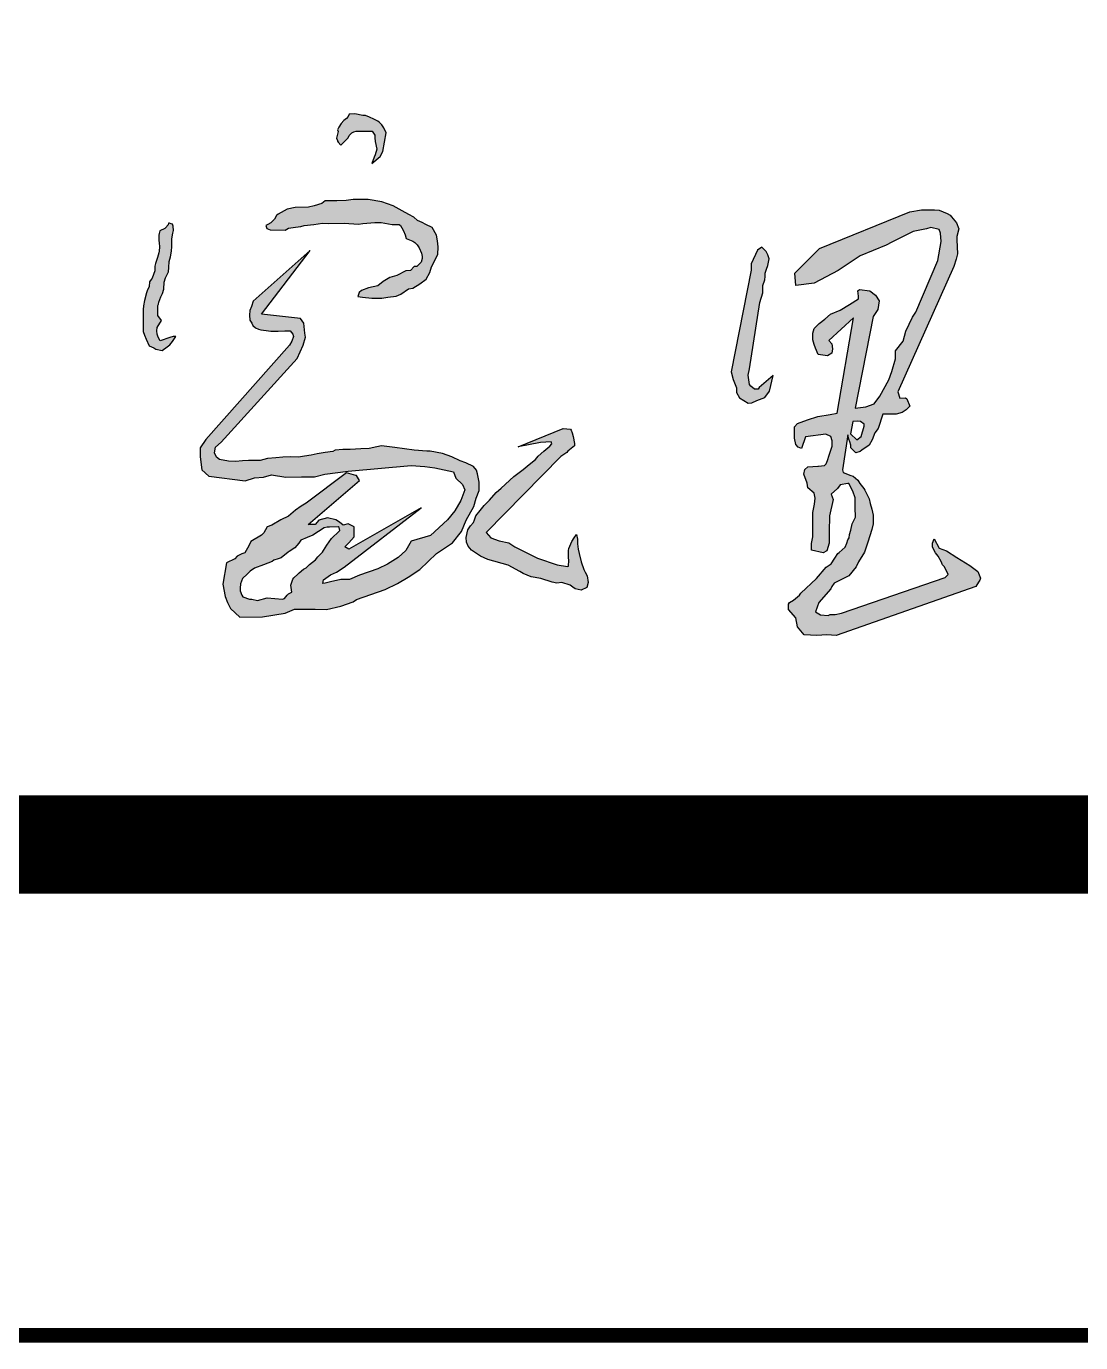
# Model space of a CAD drawing. Header units: millimetres. Extents: x -255 to 9196, y 129 to 426.
# Drawn here: x 5169.14 to 5179.88, y 129.26 to 142.68 of the extents above; entities that cross this region are included whole.
import ezdxf

# ---------------------------------------------------------------- set-up
doc = ezdxf.new("R2010")
doc.units = ezdxf.units.MM
doc.layers.add('不打印', color=7, linetype='Continuous', plot=False)
doc.layers.add('地质-图框', color=7, linetype='Continuous')

msp = doc.modelspace()

# ---------------------------------------------------------------- hatches: boundary and pattern name
h = msp.add_hatch(color=256)
h.paths.add_polyline_path([(5172.74, 141.695), (5172.72, 141.71), (5172.682, 141.73), (5172.638, 141.751), (5172.597, 141.768), (5172.568, 141.768), (5172.489, 141.783), (5172.43, 141.78), (5172.419, 141.757), (5172.404, 141.736), (5172.375, 141.716), (5172.349, 141.687), (5172.325, 141.649), (5172.312, 141.62), (5172.316, 141.605), (5172.302, 141.535), (5172.31, 141.514), (5172.31, 141.505), (5172.319, 141.494), (5172.343, 141.464), (5172.359, 141.48), (5172.418, 141.541), (5172.428, 141.562), (5172.456, 141.59), (5172.477, 141.6), (5172.5, 141.609), (5172.557, 141.606), (5172.61, 141.606), (5172.665, 141.606), (5172.69, 141.568), (5172.69, 141.539), (5172.696, 141.503), (5172.711, 141.425), (5172.696, 141.366), (5172.686, 141.343), (5172.662, 141.278), (5172.744, 141.348), (5172.771, 141.4), (5172.808, 141.59), (5172.784, 141.643), (5172.761, 141.672)])
h.paths.add_polyline_path([(5172.969, 140.797), (5172.879, 140.848), (5172.764, 140.887), (5172.623, 140.912), (5172.551, 140.912), (5172.469, 140.91), (5172.4, 140.902), (5172.305, 140.899), (5172.184, 140.897), (5172.151, 140.871), (5172.074, 140.848), (5172.015, 140.833), (5171.879, 140.83), (5171.797, 140.812), (5171.707, 140.761), (5171.688, 140.747), (5171.67, 140.711), (5171.63, 140.675), (5171.601, 140.655), (5171.581, 140.646), (5171.589, 140.615), (5171.625, 140.602), (5171.779, 140.599), (5171.81, 140.62), (5171.884, 140.628), (5171.938, 140.635), (5171.971, 140.646), (5172.069, 140.658), (5172.158, 140.671), (5172.22, 140.666), (5172.377, 140.671), (5172.523, 140.661), (5172.569, 140.666), (5172.692, 140.677), (5172.756, 140.677), (5172.867, 140.658), (5172.938, 140.658), (5172.954, 140.646), (5172.967, 140.623), (5172.982, 140.592), (5173, 140.551), (5173.01, 140.515), (5173.078, 140.486), (5173.097, 140.474), (5173.123, 140.451), (5173.144, 140.42), (5173.167, 140.366), (5173.174, 140.33), (5173.174, 140.31), (5173.162, 140.274), (5173.12, 140.23), (5173.092, 140.23), (5173.054, 140.189), (5173.008, 140.184), (5172.915, 140.138), (5172.843, 140.115), (5172.777, 140.076), (5172.72, 140.033), (5172.628, 140.01), (5172.556, 139.983), (5172.532, 139.964), (5172.518, 139.923), (5172.566, 139.915), (5172.659, 139.905), (5172.764, 139.905), (5172.823, 139.915), (5172.908, 139.925), (5172.956, 139.948), (5173.033, 140), (5173.077, 140.007), (5173.149, 140.053), (5173.213, 140.1), (5173.251, 140.169), (5173.267, 140.225), (5173.333, 140.351), (5173.336, 140.428), (5173.328, 140.489), (5173.318, 140.548), (5173.277, 140.625), (5173.21, 140.658), (5173.174, 140.676), (5173.126, 140.699), (5173.09, 140.73), (5173.038, 140.758)])
h.paths.add_polyline_path([(5170.593, 140.22), (5170.595, 140.281), (5170.609, 140.326), (5170.62, 140.384), (5170.623, 140.433), (5170.623, 140.481), (5170.623, 140.511), (5170.634, 140.569), (5170.64, 140.597), (5170.637, 140.641), (5170.629, 140.66), (5170.617, 140.663), (5170.598, 140.669), (5170.59, 140.669), (5170.584, 140.652), (5170.558, 140.62), (5170.501, 140.591), (5170.493, 140.566), (5170.49, 140.547), (5170.49, 140.519), (5170.49, 140.494), (5170.493, 140.469), (5170.498, 140.428), (5170.493, 140.386), (5170.49, 140.367), (5170.476, 140.32), (5170.457, 140.259), (5170.451, 140.231), (5170.451, 140.196), (5170.451, 140.184), (5170.437, 140.146), (5170.421, 140.11), (5170.413, 140.096), (5170.396, 140.071), (5170.393, 140.024), (5170.371, 139.982), (5170.363, 139.96), (5170.343, 139.883), (5170.335, 139.827), (5170.332, 139.791), (5170.329, 139.733), (5170.329, 139.65), (5170.329, 139.62), (5170.332, 139.567), (5170.343, 139.529), (5170.36, 139.487), (5170.39, 139.421), (5170.44, 139.399), (5170.46, 139.387), (5170.523, 139.374), (5170.576, 139.412), (5170.601, 139.432), (5170.631, 139.465), (5170.664, 139.514), (5170.637, 139.515), (5170.601, 139.506), (5170.504, 139.473), (5170.482, 139.509), (5170.473, 139.54), (5170.471, 139.573), (5170.473, 139.606), (5170.518, 139.678), (5170.479, 139.731), (5170.479, 139.756), (5170.479, 139.816), (5170.479, 139.83), (5170.487, 139.844), (5170.49, 139.866), (5170.509, 139.919), (5170.529, 139.955), (5170.54, 139.999), (5170.545, 140.068), (5170.559, 140.112), (5170.573, 140.14), (5170.59, 140.176)])
h.paths.add_polyline_path([(5172.032, 140.392), (5171.451, 139.874), (5171.434, 139.82), (5171.419, 139.78), (5171.414, 139.734), (5171.419, 139.683), (5171.439, 139.652), (5171.448, 139.626), (5171.476, 139.603), (5171.505, 139.589), (5171.528, 139.583), (5171.585, 139.578), (5171.63, 139.569), (5171.65, 139.569), (5171.707, 139.569), (5171.773, 139.572), (5171.818, 139.572), (5171.83, 139.572), (5171.855, 139.538), (5171.861, 139.515), (5171.847, 139.467), (5171.821, 139.427), (5170.969, 138.467), (5170.911, 138.382), (5170.911, 138.288), (5170.929, 138.157), (5170.998, 138.093), (5171.369, 138.045), (5171.464, 138.075), (5171.555, 138.081), (5171.638, 138.106), (5171.784, 138.081), (5171.943, 138.087), (5172.077, 138.087), (5172.181, 138.112), (5172.42, 138.142), (5173.062, 138.2), (5173.202, 138.191), (5173.303, 138.179), (5173.493, 138.138), (5173.517, 138.071), (5173.585, 138.009), (5173.609, 137.954), (5173.566, 137.844), (5173.505, 137.74), (5173.432, 137.648), (5173.259, 137.487), (5173.06, 137.432), (5173.006, 137.336), (5172.928, 137.264), (5172.819, 137.197), (5172.723, 137.149), (5172.536, 137.083), (5172.433, 137.041), (5172.343, 137.041), (5172.24, 137.016), (5172.186, 137.004), (5172.162, 136.998), (5172.168, 137.035), (5172.24, 137.089), (5172.3, 137.113), (5172.379, 137.167), (5173.163, 137.77), (5172.427, 137.348), (5172.385, 137.372), (5172.427, 137.414), (5172.481, 137.475), (5172.481, 137.553), (5172.481, 137.577), (5172.421, 137.607), (5172.367, 137.595), (5172.331, 137.625), (5172.294, 137.649), (5172.21, 137.667), (5172.12, 137.643), (5172.083, 137.601), (5172.011, 137.601), (5172.536, 138.047), (5172.505, 138.101), (5172.499, 138.101), (5172.403, 138.125), (5171.993, 137.818), (5171.939, 137.788), (5171.884, 137.746), (5171.812, 137.685), (5171.734, 137.649), (5171.643, 137.595), (5171.595, 137.577), (5171.559, 137.517), (5171.535, 137.493), (5171.426, 137.426), (5171.408, 137.384), (5171.366, 137.312), (5171.336, 137.3), (5171.287, 137.276), (5171.263, 137.252), (5171.179, 137.209), (5171.143, 136.992), (5171.167, 136.866), (5171.191, 136.806), (5171.221, 136.745), (5171.317, 136.655), (5171.547, 136.661), (5171.776, 136.697), (5171.872, 136.739), (5172.083, 136.739), (5172.198, 136.733), (5172.343, 136.769), (5172.469, 136.812), (5172.505, 136.836), (5172.795, 136.938), (5172.922, 136.998), (5173.03, 137.065), (5173.151, 137.143), (5173.32, 137.306), (5173.482, 137.414), (5173.573, 137.529), (5173.621, 137.643), (5173.699, 137.782), (5173.724, 137.867), (5173.755, 137.946), (5173.753, 138.03), (5173.736, 138.117), (5173.728, 138.153), (5173.697, 138.192), (5173.62, 138.229), (5173.56, 138.248), (5173.477, 138.291), (5173.382, 138.324), (5173.254, 138.347), (5173.221, 138.349), (5173.092, 138.358), (5172.895, 138.384), (5172.759, 138.403), (5172.711, 138.393), (5172.632, 138.374), (5172.549, 138.372), (5172.44, 138.364), (5172.365, 138.366), (5172.288, 138.358), (5172.262, 138.345), (5172.185, 138.335), (5172.102, 138.32), (5172.044, 138.306), (5171.974, 138.297), (5171.914, 138.285), (5171.835, 138.289), (5171.754, 138.285), (5171.682, 138.279), (5171.597, 138.271), (5171.524, 138.254), (5171.404, 138.252), (5171.344, 138.25), (5171.273, 138.242), (5171.201, 138.244), (5171.108, 138.264), (5171.077, 138.285), (5171.058, 138.329), (5171.066, 138.389), (5171.124, 138.44), (5171.899, 139.291), (5171.96, 139.426), (5171.985, 139.509), (5171.977, 139.55), (5171.969, 139.65), (5171.935, 139.7), (5171.536, 139.743)])
h.paths.add_polyline_path([(5172.176, 137.567), (5172.207, 137.572), (5172.228, 137.574), (5172.318, 137.577), (5172.329, 137.569), (5172.336, 137.538), (5172.303, 137.507), (5172.272, 137.482), (5172.251, 137.456), (5172.202, 137.389), (5172.169, 137.335), (5172.158, 137.319), (5172.112, 137.271), (5172.086, 137.242), (5172.024, 137.193), (5171.991, 137.16), (5171.965, 137.144), (5171.919, 137.108), (5171.906, 137.095), (5171.867, 137.057), (5171.854, 137.044), (5171.834, 136.982), (5171.844, 136.912), (5171.813, 136.894), (5171.798, 136.879), (5171.769, 136.846), (5171.749, 136.838), (5171.594, 136.853), (5171.496, 136.825), (5171.439, 136.838), (5171.414, 136.838), (5171.347, 136.864), (5171.336, 136.879), (5171.318, 136.923), (5171.318, 136.951), (5171.323, 136.995), (5171.344, 137.049), (5171.39, 137.093), (5171.421, 137.126), (5171.465, 137.155), (5171.555, 137.188), (5171.646, 137.224), (5171.661, 137.237), (5171.705, 137.252), (5171.738, 137.26), (5171.808, 137.317), (5171.818, 137.325), (5171.875, 137.361), (5171.916, 137.41), (5171.937, 137.44), (5172.001, 137.469), (5172.058, 137.492)], flags=16)
h.paths.add_polyline_path([(5174.585, 138.293), (5174.649, 138.334), (5174.656, 138.349), (5174.726, 138.401), (5174.726, 138.425), (5174.711, 138.498), (5174.703, 138.534), (5174.692, 138.562), (5174.686, 138.57), (5174.609, 138.577), (5174.152, 138.392), (5174.378, 138.437), (5174.489, 138.442), (5174.494, 138.423), (5174.473, 138.4), (5174.412, 138.347), (5174.357, 138.297), (5174.328, 138.263), (5174.265, 138.213), (5174.202, 138.16), (5174.107, 138.089), (5173.98, 137.971), (5173.928, 137.928), (5173.859, 137.849), (5173.804, 137.794), (5173.764, 137.742), (5173.719, 137.689), (5173.706, 137.647), (5173.698, 137.62), (5173.667, 137.586), (5173.64, 137.547), (5173.622, 137.468), (5173.625, 137.42), (5173.643, 137.378), (5173.677, 137.339), (5173.769, 137.278), (5173.843, 137.244), (5174.049, 137.186), (5174.167, 137.123), (5174.204, 137.102), (5174.283, 137.068), (5174.383, 137.049), (5174.497, 137.012), (5174.547, 137.004), (5174.597, 137.01), (5174.681, 136.983), (5174.707, 136.962), (5174.734, 136.944), (5174.794, 136.933), (5174.85, 136.96), (5174.865, 137.01), (5174.855, 137.078), (5174.834, 137.115), (5174.821, 137.141), (5174.792, 137.22), (5174.773, 137.304), (5174.763, 137.349), (5174.755, 137.402), (5174.755, 137.452), (5174.747, 137.497), (5174.721, 137.465), (5174.699, 137.426), (5174.668, 137.357), (5174.665, 137.336), (5174.665, 137.307), (5174.665, 137.26), (5174.668, 137.236), (5174.665, 137.176), (5174.655, 137.174), (5174.548, 137.19), (5174.348, 137.259), (5174.118, 137.374), (5174.057, 137.412), (5173.957, 137.435), (5173.873, 137.466), (5173.827, 137.519)])
h.paths.add_polyline_path([(5176.615, 139.861), (5176.645, 139.962), (5176.645, 140.034), (5176.666, 140.094), (5176.67, 140.128), (5176.67, 140.162), (5176.683, 140.2), (5176.695, 140.238), (5176.704, 140.272), (5176.708, 140.306), (5176.695, 140.348), (5176.679, 140.382), (5176.635, 140.424), (5176.589, 140.395), (5176.526, 140.255), (5176.526, 140.191), (5176.322, 139.157), (5176.343, 139.076), (5176.377, 138.992), (5176.377, 138.945), (5176.407, 138.89), (5176.496, 138.835), (5176.534, 138.839), (5176.585, 138.864), (5176.666, 138.894), (5176.712, 138.958), (5176.751, 139.119), (5176.606, 138.996), (5176.598, 138.979), (5176.56, 138.979), (5176.522, 139.008), (5176.509, 139.025), (5176.496, 139.123), (5176.509, 139.187)])
h.paths.add_polyline_path([(5177.635, 140.339), (5177.901, 140.447), (5177.959, 140.476), (5178.175, 140.584), (5178.312, 140.613), (5178.355, 140.627), (5178.441, 140.606), (5178.456, 140.57), (5178.463, 140.483), (5178.427, 140.289), (5178.204, 139.764), (5178.168, 139.713), (5178.103, 139.57), (5178.074, 139.469), (5177.995, 139.368), (5177.995, 139.289), (5177.959, 139.159), (5177.93, 139.073), (5177.837, 138.908), (5177.779, 138.828), (5177.693, 138.8), (5177.585, 138.785), (5177.768, 139.72), (5177.815, 139.79), (5177.829, 139.879), (5177.793, 139.936), (5177.736, 139.98), (5177.628, 139.994), (5177.613, 139.98), (5177.62, 139.928), (5177.621, 139.9), (5177.527, 139.843), (5177.433, 139.785), (5177.333, 139.742), (5177.275, 139.692), (5177.217, 139.649), (5177.167, 139.598), (5177.153, 139.548), (5177.153, 139.483), (5177.167, 139.433), (5177.181, 139.397), (5177.21, 139.332), (5177.304, 139.318), (5177.347, 139.347), (5177.354, 139.39), (5177.347, 139.44), (5177.318, 139.476), (5177.57, 139.706), (5177.401, 138.735), (5177.332, 138.722), (5177.204, 138.699), (5177.099, 138.667), (5176.999, 138.63), (5176.967, 138.594), (5176.967, 138.525), (5176.967, 138.48), (5176.98, 138.416), (5177.003, 138.388), (5177.04, 138.375), (5177.081, 138.493), (5177.287, 138.521), (5177.337, 138.498), (5177.351, 138.452), (5177.351, 138.397), (5177.319, 138.306), (5177.305, 138.251), (5177.291, 138.219), (5177.273, 138.201), (5177.213, 138.196), (5177.204, 138.196), (5177.104, 138.187), (5177.072, 138.16), (5177.063, 138.114), (5177.095, 138.023), (5177.104, 137.973), (5177.168, 137.918), (5177.177, 137.868), (5177.172, 137.808), (5177.154, 137.721), (5177.154, 137.658), (5177.154, 137.543), (5177.154, 137.475), (5177.14, 137.406), (5177.14, 137.338), (5177.259, 137.31), (5177.296, 137.333), (5177.319, 137.411), (5177.319, 137.525), (5177.323, 137.69), (5177.36, 137.854), (5177.341, 137.909), (5177.405, 137.968), (5177.433, 138.005), (5177.511, 138.018), (5177.52, 138.018), (5177.561, 137.941), (5177.584, 137.872), (5177.584, 137.84), (5177.584, 137.772), (5177.588, 137.676), (5177.556, 137.607), (5177.542, 137.543), (5177.529, 137.498), (5177.524, 137.466), (5177.511, 137.443), (5177.501, 137.411), (5177.483, 137.37), (5177.424, 137.315), (5177.41, 137.306), (5177.378, 137.256), (5177.341, 137.201), (5177.291, 137.164), (5177.191, 137.05), (5177.031, 136.9), (5177.017, 136.881), (5176.958, 136.831), (5176.916, 136.804), (5176.907, 136.79), (5176.907, 136.735), (5176.98, 136.648), (5176.999, 136.557), (5177.067, 136.475), (5177.195, 136.47), (5177.296, 136.475), (5177.392, 136.47), (5178.814, 136.968), (5178.843, 137.014), (5178.857, 137.034), (5178.863, 137.054), (5178.834, 137.122), (5178.754, 137.182), (5178.623, 137.265), (5178.517, 137.331), (5178.44, 137.359), (5178.391, 137.453), (5178.374, 137.411), (5178.374, 137.371), (5178.403, 137.313), (5178.431, 137.279), (5178.463, 137.225), (5178.474, 137.191), (5178.497, 137.168), (5178.534, 137.091), (5178.503, 137.062), (5177.445, 136.696), (5177.382, 136.685), (5177.331, 136.685), (5177.311, 136.673), (5177.231, 136.679), (5177.181, 136.712), (5177.214, 136.804), (5177.339, 136.945), (5177.347, 136.97), (5177.372, 137.003), (5177.522, 137.078), (5177.597, 137.17), (5177.621, 137.219), (5177.68, 137.319), (5177.713, 137.419), (5177.754, 137.55), (5177.769, 137.608), (5177.769, 137.697), (5177.754, 137.755), (5177.738, 137.813), (5177.727, 137.861), (5177.685, 137.951), (5177.674, 137.966), (5177.632, 138.019), (5177.611, 138.051), (5177.564, 138.093), (5177.542, 138.098), (5177.463, 138.13), (5177.458, 138.156), (5177.511, 138.518), (5177.522, 138.471), (5177.531, 138.443), (5177.541, 138.41), (5177.541, 138.382), (5177.592, 138.33), (5177.635, 138.344), (5177.654, 138.358), (5177.729, 138.41), (5177.757, 138.462), (5177.786, 138.533), (5177.819, 138.58), (5177.866, 138.726), (5178.002, 138.726), (5178.064, 138.74), (5178.106, 138.768), (5178.144, 138.806), (5178.111, 138.881), (5178.097, 138.89), (5178.04, 138.886), (5178.021, 138.952), (5178.591, 140.228), (5178.615, 140.303), (5178.629, 140.359), (5178.621, 140.499), (5178.621, 140.536), (5178.641, 140.613), (5178.618, 140.673), (5178.567, 140.736), (5178.554, 140.753), (5178.524, 140.767), (5178.443, 140.803), (5178.393, 140.807), (5178.262, 140.807), (5178.141, 140.787), (5177.222, 140.411), (5176.971, 140.16), (5176.982, 140.034), (5177.167, 140.059), (5177.412, 140.188)])
h.paths.add_polyline_path([(5177.561, 138.65), (5177.606, 138.654), (5177.641, 138.65), (5177.677, 138.623), (5177.677, 138.601), (5177.646, 138.498), (5177.601, 138.463), (5177.537, 138.523)], flags=16)

# ---------------------------------------------------------------- linework, layer by layer
at = {"const_width": 0.345}
msp.add_lwpolyline([(5136.631, 171.112), (5320.49, 171.112), (5320.49, 134.34), (5136.631, 134.34), (5136.631, 171.112)], dxfattribs=at)
msp.add_lwpolyline([(5136.631, 171.112), (5320.49, 171.112), (5320.49, 134.34), (5136.631, 134.34), (5136.631, 171.112)], dxfattribs=at)
for points in [[(5172.359, 141.48), (5172.418, 141.541), (5172.428, 141.562), (5172.456, 141.59), (5172.477, 141.6), (5172.5, 141.609), (5172.557, 141.606), (5172.61, 141.606), (5172.665, 141.606), (5172.69, 141.568), (5172.69, 141.539), (5172.696, 141.503), (5172.711, 141.425), (5172.696, 141.366), (5172.686, 141.343), (5172.662, 141.278), (5172.744, 141.348), (5172.771, 141.4), (5172.808, 141.59), (5172.784, 141.643), (5172.761, 141.672), (5172.74, 141.695), (5172.72, 141.71), (5172.682, 141.73), (5172.638, 141.751), (5172.597, 141.768), (5172.568, 141.768), (5172.489, 141.783), (5172.43, 141.78), (5172.419, 141.757), (5172.404, 141.736), (5172.375, 141.716), (5172.349, 141.687), (5172.325, 141.649), (5172.312, 141.62), (5172.316, 141.605), (5172.302, 141.535), (5172.31, 141.514), (5172.31, 141.505), (5172.319, 141.494), (5172.343, 141.464), (5172.359, 141.48)], [(5171.625, 140.602), (5171.779, 140.599), (5171.81, 140.62), (5171.884, 140.628), (5171.938, 140.635), (5171.971, 140.646), (5172.069, 140.658), (5172.158, 140.671), (5172.22, 140.666), (5172.377, 140.671), (5172.523, 140.661), (5172.569, 140.666), (5172.692, 140.677), (5172.756, 140.677), (5172.867, 140.658), (5172.938, 140.658), (5172.954, 140.646), (5172.967, 140.623), (5172.982, 140.592), (5173, 140.551), (5173.01, 140.515), (5173.078, 140.486), (5173.097, 140.474), (5173.123, 140.451), (5173.144, 140.42), (5173.167, 140.366), (5173.174, 140.33), (5173.174, 140.31), (5173.162, 140.274), (5173.12, 140.23), (5173.092, 140.23), (5173.054, 140.189), (5173.008, 140.184), (5172.915, 140.138), (5172.843, 140.115), (5172.777, 140.076), (5172.72, 140.033), (5172.628, 140.01), (5172.556, 139.983), (5172.532, 139.964), (5172.518, 139.923), (5172.566, 139.915), (5172.659, 139.905), (5172.764, 139.905), (5172.823, 139.915), (5172.908, 139.925), (5172.956, 139.948), (5173.033, 140), (5173.077, 140.007), (5173.149, 140.053), (5173.213, 140.1), (5173.251, 140.169), (5173.267, 140.225), (5173.333, 140.351), (5173.336, 140.428), (5173.328, 140.489), (5173.318, 140.548), (5173.277, 140.625), (5173.21, 140.658), (5173.174, 140.676), (5173.126, 140.699), (5173.09, 140.73), (5173.038, 140.758), (5172.969, 140.797), (5172.879, 140.848), (5172.764, 140.887), (5172.623, 140.912), (5172.551, 140.912), (5172.469, 140.91), (5172.4, 140.902), (5172.305, 140.899), (5172.184, 140.897), (5172.151, 140.871), (5172.074, 140.848), (5172.015, 140.833), (5171.879, 140.83), (5171.797, 140.812), (5171.707, 140.761), (5171.688, 140.747), (5171.67, 140.711), (5171.63, 140.675), (5171.601, 140.655), (5171.581, 140.646), (5171.589, 140.615), (5171.625, 140.602)], [(5176.971, 140.16), (5177.222, 140.411), (5178.141, 140.787), (5178.262, 140.807), (5178.393, 140.807), (5178.443, 140.803), (5178.524, 140.767), (5178.554, 140.753), (5178.567, 140.736), (5178.618, 140.673), (5178.641, 140.613), (5178.621, 140.536), (5178.621, 140.499), (5178.629, 140.359), (5178.615, 140.303), (5178.591, 140.228), (5178.021, 138.952), (5178.04, 138.886), (5178.097, 138.89), (5178.111, 138.881), (5178.144, 138.806), (5178.106, 138.768), (5178.064, 138.74), (5178.002, 138.726), (5177.866, 138.726), (5177.819, 138.58), (5177.786, 138.533), (5177.757, 138.462), (5177.729, 138.41), (5177.654, 138.358), (5177.635, 138.344), (5177.592, 138.33), (5177.541, 138.382), (5177.541, 138.41), (5177.531, 138.443), (5177.522, 138.471), (5177.512, 138.514), (5177.511, 138.515), (5177.458, 138.156), (5177.463, 138.13), (5177.542, 138.098), (5177.564, 138.093), (5177.611, 138.051), (5177.632, 138.019), (5177.674, 137.966), (5177.685, 137.951), (5177.727, 137.861), (5177.738, 137.813), (5177.754, 137.755), (5177.769, 137.697), (5177.769, 137.608), (5177.754, 137.55), (5177.713, 137.419), (5177.68, 137.319), (5177.621, 137.219), (5177.597, 137.17), (5177.522, 137.078), (5177.372, 137.003), (5177.347, 136.97), (5177.339, 136.945), (5177.214, 136.804), (5177.181, 136.712), (5177.231, 136.679), (5177.311, 136.673), (5177.331, 136.685), (5177.382, 136.685), (5177.445, 136.696), (5178.503, 137.062), (5178.534, 137.091), (5178.497, 137.168), (5178.474, 137.191), (5178.463, 137.225), (5178.431, 137.279), (5178.403, 137.313), (5178.374, 137.371), (5178.374, 137.411), (5178.391, 137.453), (5178.44, 137.359), (5178.517, 137.331), (5178.623, 137.265), (5178.754, 137.182), (5178.834, 137.122), (5178.863, 137.054), (5178.857, 137.034), (5178.843, 137.014), (5178.814, 136.968), (5177.392, 136.47), (5177.296, 136.475), (5177.195, 136.47), (5177.067, 136.475), (5176.999, 136.557), (5176.98, 136.648), (5176.907, 136.735), (5176.907, 136.79), (5176.916, 136.804), (5176.958, 136.831), (5177.017, 136.881), (5177.031, 136.9), (5177.191, 137.05), (5177.291, 137.164), (5177.341, 137.201), (5177.378, 137.256), (5177.41, 137.306), (5177.424, 137.315), (5177.483, 137.37), (5177.501, 137.411), (5177.511, 137.443), (5177.524, 137.466), (5177.529, 137.498), (5177.542, 137.543), (5177.556, 137.607), (5177.588, 137.676), (5177.584, 137.772), (5177.584, 137.84), (5177.584, 137.872), (5177.561, 137.941), (5177.52, 138.018), (5177.511, 138.018), (5177.433, 138.005), (5177.405, 137.968), (5177.341, 137.909), (5177.36, 137.854), (5177.323, 137.69), (5177.319, 137.525), (5177.319, 137.411), (5177.296, 137.333), (5177.259, 137.31), (5177.14, 137.338), (5177.14, 137.406), (5177.154, 137.475), (5177.154, 137.543), (5177.154, 137.658), (5177.154, 137.721), (5177.172, 137.808), (5177.177, 137.868), (5177.168, 137.918), (5177.104, 137.973), (5177.095, 138.023), (5177.063, 138.114), (5177.072, 138.16), (5177.104, 138.187), (5177.204, 138.196), (5177.213, 138.196), (5177.273, 138.201), (5177.291, 138.219), (5177.305, 138.251), (5177.319, 138.306), (5177.351, 138.397), (5177.351, 138.452), (5177.337, 138.498), (5177.287, 138.521), (5177.081, 138.493), (5177.04, 138.375), (5177.003, 138.388), (5176.98, 138.416), (5176.967, 138.48), (5176.967, 138.525), (5176.967, 138.594), (5176.999, 138.63), (5177.099, 138.667), (5177.204, 138.699), (5177.332, 138.722), (5177.401, 138.735), (5177.57, 139.706), (5177.318, 139.476), (5177.347, 139.44), (5177.354, 139.39), (5177.347, 139.347), (5177.304, 139.318), (5177.21, 139.332), (5177.181, 139.397), (5177.167, 139.433), (5177.153, 139.483), (5177.153, 139.548), (5177.167, 139.598), (5177.217, 139.649), (5177.275, 139.692), (5177.333, 139.742), (5177.433, 139.785), (5177.527, 139.843), (5177.621, 139.9), (5177.62, 139.928), (5177.613, 139.98), (5177.628, 139.994), (5177.736, 139.98), (5177.793, 139.936), (5177.829, 139.879), (5177.815, 139.79), (5177.768, 139.72), (5177.585, 138.785), (5177.693, 138.8), (5177.779, 138.828), (5177.837, 138.908), (5177.93, 139.073), (5177.959, 139.159), (5177.995, 139.289), (5177.995, 139.368), (5178.074, 139.469), (5178.103, 139.57), (5178.168, 139.713), (5178.204, 139.764), (5178.427, 140.289), (5178.463, 140.483), (5178.456, 140.57), (5178.441, 140.606), (5178.355, 140.627), (5178.312, 140.613), (5178.175, 140.584), (5177.959, 140.476), (5177.901, 140.447), (5177.635, 140.339), (5177.412, 140.188), (5177.167, 140.059), (5176.982, 140.034), (5176.971, 140.16)], [(5170.552, 140.617), (5170.501, 140.591), (5170.493, 140.566), (5170.49, 140.547), (5170.49, 140.519), (5170.49, 140.494), (5170.493, 140.469), (5170.498, 140.428), (5170.493, 140.386), (5170.49, 140.367), (5170.476, 140.32), (5170.457, 140.259), (5170.451, 140.231), (5170.451, 140.196), (5170.451, 140.184), (5170.437, 140.146), (5170.421, 140.11), (5170.413, 140.096), (5170.396, 140.071), (5170.393, 140.024), (5170.371, 139.982), (5170.363, 139.96), (5170.343, 139.883), (5170.335, 139.827), (5170.332, 139.791), (5170.329, 139.733), (5170.329, 139.65), (5170.329, 139.62), (5170.332, 139.567), (5170.343, 139.529), (5170.36, 139.487), (5170.39, 139.421), (5170.44, 139.399), (5170.46, 139.387), (5170.523, 139.374), (5170.576, 139.412), (5170.601, 139.432), (5170.631, 139.465), (5170.664, 139.514), (5170.637, 139.515), (5170.601, 139.506), (5170.504, 139.473), (5170.482, 139.509), (5170.473, 139.54), (5170.471, 139.573), (5170.473, 139.606), (5170.518, 139.678), (5170.479, 139.731), (5170.479, 139.756), (5170.479, 139.816), (5170.479, 139.83), (5170.487, 139.844), (5170.49, 139.866), (5170.509, 139.919), (5170.529, 139.955), (5170.54, 139.999), (5170.545, 140.068), (5170.559, 140.112), (5170.573, 140.14), (5170.59, 140.176), (5170.593, 140.22), (5170.595, 140.281), (5170.609, 140.326), (5170.62, 140.384), (5170.623, 140.433), (5170.623, 140.481), (5170.623, 140.511), (5170.634, 140.569), (5170.64, 140.597), (5170.637, 140.641), (5170.629, 140.66), (5170.617, 140.663), (5170.598, 140.669), (5170.59, 140.669), (5170.584, 140.652), (5170.559, 140.622), (5170.552, 140.617)], [(5176.589, 140.395), (5176.526, 140.255), (5176.526, 140.191), (5176.322, 139.157), (5176.343, 139.076), (5176.377, 138.992), (5176.377, 138.945), (5176.407, 138.89), (5176.496, 138.835), (5176.534, 138.839), (5176.585, 138.864), (5176.585, 138.864), (5176.666, 138.894), (5176.712, 138.958), (5176.751, 139.119), (5176.606, 138.996), (5176.598, 138.979), (5176.56, 138.979), (5176.522, 139.008), (5176.509, 139.025), (5176.496, 139.123), (5176.509, 139.187), (5176.615, 139.861), (5176.645, 139.962), (5176.645, 140.034), (5176.666, 140.094), (5176.67, 140.128), (5176.67, 140.162), (5176.683, 140.2), (5176.695, 140.238), (5176.704, 140.272), (5176.708, 140.306), (5176.695, 140.348), (5176.679, 140.382), (5176.635, 140.424), (5176.635, 140.424), (5176.589, 140.395)], [(5172.032, 140.392), (5171.451, 139.874), (5171.434, 139.82), (5171.419, 139.78), (5171.414, 139.734), (5171.419, 139.683), (5171.439, 139.652), (5171.448, 139.626), (5171.476, 139.603), (5171.505, 139.589), (5171.528, 139.583), (5171.585, 139.578), (5171.63, 139.569), (5171.65, 139.569), (5171.707, 139.569), (5171.773, 139.572), (5171.818, 139.572), (5171.83, 139.572), (5171.855, 139.538), (5171.861, 139.515), (5171.847, 139.467), (5171.821, 139.427), (5170.969, 138.467), (5170.911, 138.382), (5170.911, 138.288), (5170.929, 138.157), (5170.998, 138.093), (5171.369, 138.045), (5171.464, 138.075), (5171.555, 138.081), (5171.638, 138.106), (5171.784, 138.081), (5171.943, 138.087), (5172.077, 138.087), (5172.181, 138.112), (5172.42, 138.142), (5173.062, 138.2), (5173.202, 138.191), (5173.303, 138.179), (5173.493, 138.138), (5173.517, 138.071), (5173.585, 138.009), (5173.609, 137.954), (5173.566, 137.844), (5173.505, 137.74), (5173.432, 137.648), (5173.259, 137.487), (5173.06, 137.432), (5173.006, 137.336), (5172.928, 137.264), (5172.819, 137.197), (5172.723, 137.149), (5172.536, 137.083), (5172.433, 137.041), (5172.343, 137.041), (5172.24, 137.016), (5172.186, 137.004), (5172.162, 136.998), (5172.168, 137.035), (5172.24, 137.089), (5172.3, 137.113), (5172.379, 137.167), (5173.163, 137.77), (5172.427, 137.348), (5172.385, 137.372), (5172.427, 137.414), (5172.481, 137.475), (5172.481, 137.553), (5172.481, 137.577), (5172.421, 137.607), (5172.367, 137.595), (5172.331, 137.625), (5172.294, 137.649), (5172.21, 137.667), (5172.12, 137.643), (5172.083, 137.601), (5172.011, 137.601), (5172.536, 138.047), (5172.505, 138.101), (5172.499, 138.101), (5172.403, 138.125), (5171.993, 137.818), (5171.939, 137.788), (5171.884, 137.746), (5171.812, 137.685), (5171.734, 137.649), (5171.643, 137.595), (5171.595, 137.577), (5171.559, 137.517), (5171.535, 137.493), (5171.426, 137.426), (5171.408, 137.384), (5171.366, 137.312), (5171.336, 137.3), (5171.287, 137.276), (5171.263, 137.252), (5171.179, 137.209), (5171.143, 136.992), (5171.167, 136.866), (5171.191, 136.806), (5171.221, 136.745), (5171.317, 136.655), (5171.547, 136.661), (5171.776, 136.697), (5171.872, 136.739), (5172.083, 136.739), (5172.198, 136.733), (5172.343, 136.769), (5172.469, 136.812), (5172.505, 136.836), (5172.795, 136.938), (5172.922, 136.998), (5173.03, 137.065), (5173.151, 137.143), (5173.32, 137.306), (5173.482, 137.414), (5173.573, 137.529), (5173.621, 137.643), (5173.699, 137.782), (5173.724, 137.867), (5173.755, 137.946), (5173.753, 138.03), (5173.736, 138.117), (5173.728, 138.153), (5173.697, 138.192), (5173.62, 138.229), (5173.56, 138.248), (5173.477, 138.291), (5173.382, 138.324), (5173.254, 138.347), (5173.221, 138.349), (5173.092, 138.358), (5172.895, 138.384), (5172.759, 138.403), (5172.711, 138.393), (5172.632, 138.374), (5172.549, 138.372), (5172.44, 138.364), (5172.365, 138.366), (5172.288, 138.358), (5172.262, 138.345), (5172.185, 138.335), (5172.102, 138.32), (5172.044, 138.306), (5171.974, 138.297), (5171.914, 138.285), (5171.835, 138.289), (5171.754, 138.285), (5171.682, 138.279), (5171.597, 138.271), (5171.524, 138.254), (5171.404, 138.252), (5171.344, 138.25), (5171.273, 138.242), (5171.201, 138.244), (5171.108, 138.264), (5171.077, 138.285), (5171.058, 138.329), (5171.066, 138.389), (5171.124, 138.44), (5171.899, 139.291), (5171.96, 139.426), (5171.985, 139.509), (5171.977, 139.55), (5171.969, 139.65), (5171.935, 139.7), (5171.536, 139.743), (5172.032, 140.392)], [(5174.152, 138.392), (5174.609, 138.577), (5174.686, 138.57), (5174.692, 138.562), (5174.703, 138.534), (5174.711, 138.498), (5174.726, 138.425), (5174.726, 138.401), (5174.656, 138.349), (5174.649, 138.334), (5174.585, 138.293), (5173.827, 137.519), (5173.873, 137.466), (5173.957, 137.435), (5174.057, 137.412), (5174.118, 137.374), (5174.348, 137.259), (5174.548, 137.19), (5174.655, 137.174), (5174.665, 137.176), (5174.668, 137.236), (5174.665, 137.26), (5174.665, 137.307), (5174.665, 137.336), (5174.668, 137.357), (5174.699, 137.426), (5174.721, 137.465), (5174.747, 137.497), (5174.755, 137.452), (5174.755, 137.402), (5174.763, 137.349), (5174.773, 137.304), (5174.792, 137.22), (5174.821, 137.141), (5174.834, 137.115), (5174.855, 137.078), (5174.865, 137.01), (5174.85, 136.96), (5174.794, 136.933), (5174.734, 136.944), (5174.707, 136.962), (5174.681, 136.983), (5174.597, 137.01), (5174.547, 137.004), (5174.497, 137.012), (5174.383, 137.049), (5174.283, 137.068), (5174.204, 137.102), (5174.167, 137.123), (5174.049, 137.186), (5173.843, 137.244), (5173.769, 137.278), (5173.677, 137.339), (5173.643, 137.378), (5173.625, 137.42), (5173.622, 137.468), (5173.64, 137.547), (5173.667, 137.586), (5173.698, 137.62), (5173.706, 137.647), (5173.719, 137.689), (5173.764, 137.742), (5173.804, 137.794), (5173.859, 137.849), (5173.928, 137.928), (5173.98, 137.971), (5174.107, 138.089), (5174.202, 138.16), (5174.265, 138.213), (5174.328, 138.263), (5174.357, 138.297), (5174.412, 138.347), (5174.473, 138.4), (5174.494, 138.423), (5174.489, 138.442), (5174.378, 138.437), (5174.152, 138.392)], [(5177.561, 138.65), (5177.537, 138.523), (5177.601, 138.463), (5177.646, 138.498), (5177.677, 138.601), (5177.677, 138.623), (5177.641, 138.65), (5177.606, 138.654), (5177.561, 138.65)], [(5172.176, 137.567), (5172.058, 137.492), (5172.001, 137.469), (5171.937, 137.44), (5171.916, 137.41), (5171.875, 137.361), (5171.818, 137.325), (5171.808, 137.317), (5171.738, 137.26), (5171.705, 137.252), (5171.661, 137.237), (5171.646, 137.224), (5171.555, 137.188), (5171.465, 137.155), (5171.421, 137.126), (5171.39, 137.093), (5171.344, 137.049), (5171.323, 136.995), (5171.318, 136.951), (5171.318, 136.923), (5171.336, 136.879), (5171.347, 136.864), (5171.414, 136.838), (5171.439, 136.838), (5171.496, 136.825), (5171.594, 136.853), (5171.749, 136.838), (5171.769, 136.846), (5171.798, 136.879), (5171.813, 136.894), (5171.844, 136.912), (5171.834, 136.982), (5171.854, 137.044), (5171.867, 137.057), (5171.906, 137.095), (5171.919, 137.108), (5171.965, 137.144), (5171.991, 137.16), (5172.024, 137.193), (5172.086, 137.242), (5172.112, 137.271), (5172.158, 137.319), (5172.169, 137.335), (5172.202, 137.389), (5172.251, 137.456), (5172.272, 137.482), (5172.303, 137.507), (5172.336, 137.538), (5172.329, 137.569), (5172.318, 137.577), (5172.228, 137.574), (5172.207, 137.572), (5172.176, 137.567)]]:
    msp.add_lwpolyline(points)
at = {"layer": '不打印', "linetype": 'Continuous', "const_width": 0.15}
msp.add_lwpolyline([(4905.49, 129.34), (5325.49, 129.34), (5325.49, 426.34), (4905.49, 426.34), (4905.49, 129.34)], dxfattribs=at)
at = {"layer": '地质-图框', "linetype": 'Continuous', "const_width": 1}
msp.add_lwpolyline([(4910.49, 134.34), (5320.49, 134.34), (5320.49, 421.34), (4910.49, 421.34), (4910.49, 134.34), (5320.49, 134.34)], dxfattribs=at)

doc.saveas('drawing.dxf')
